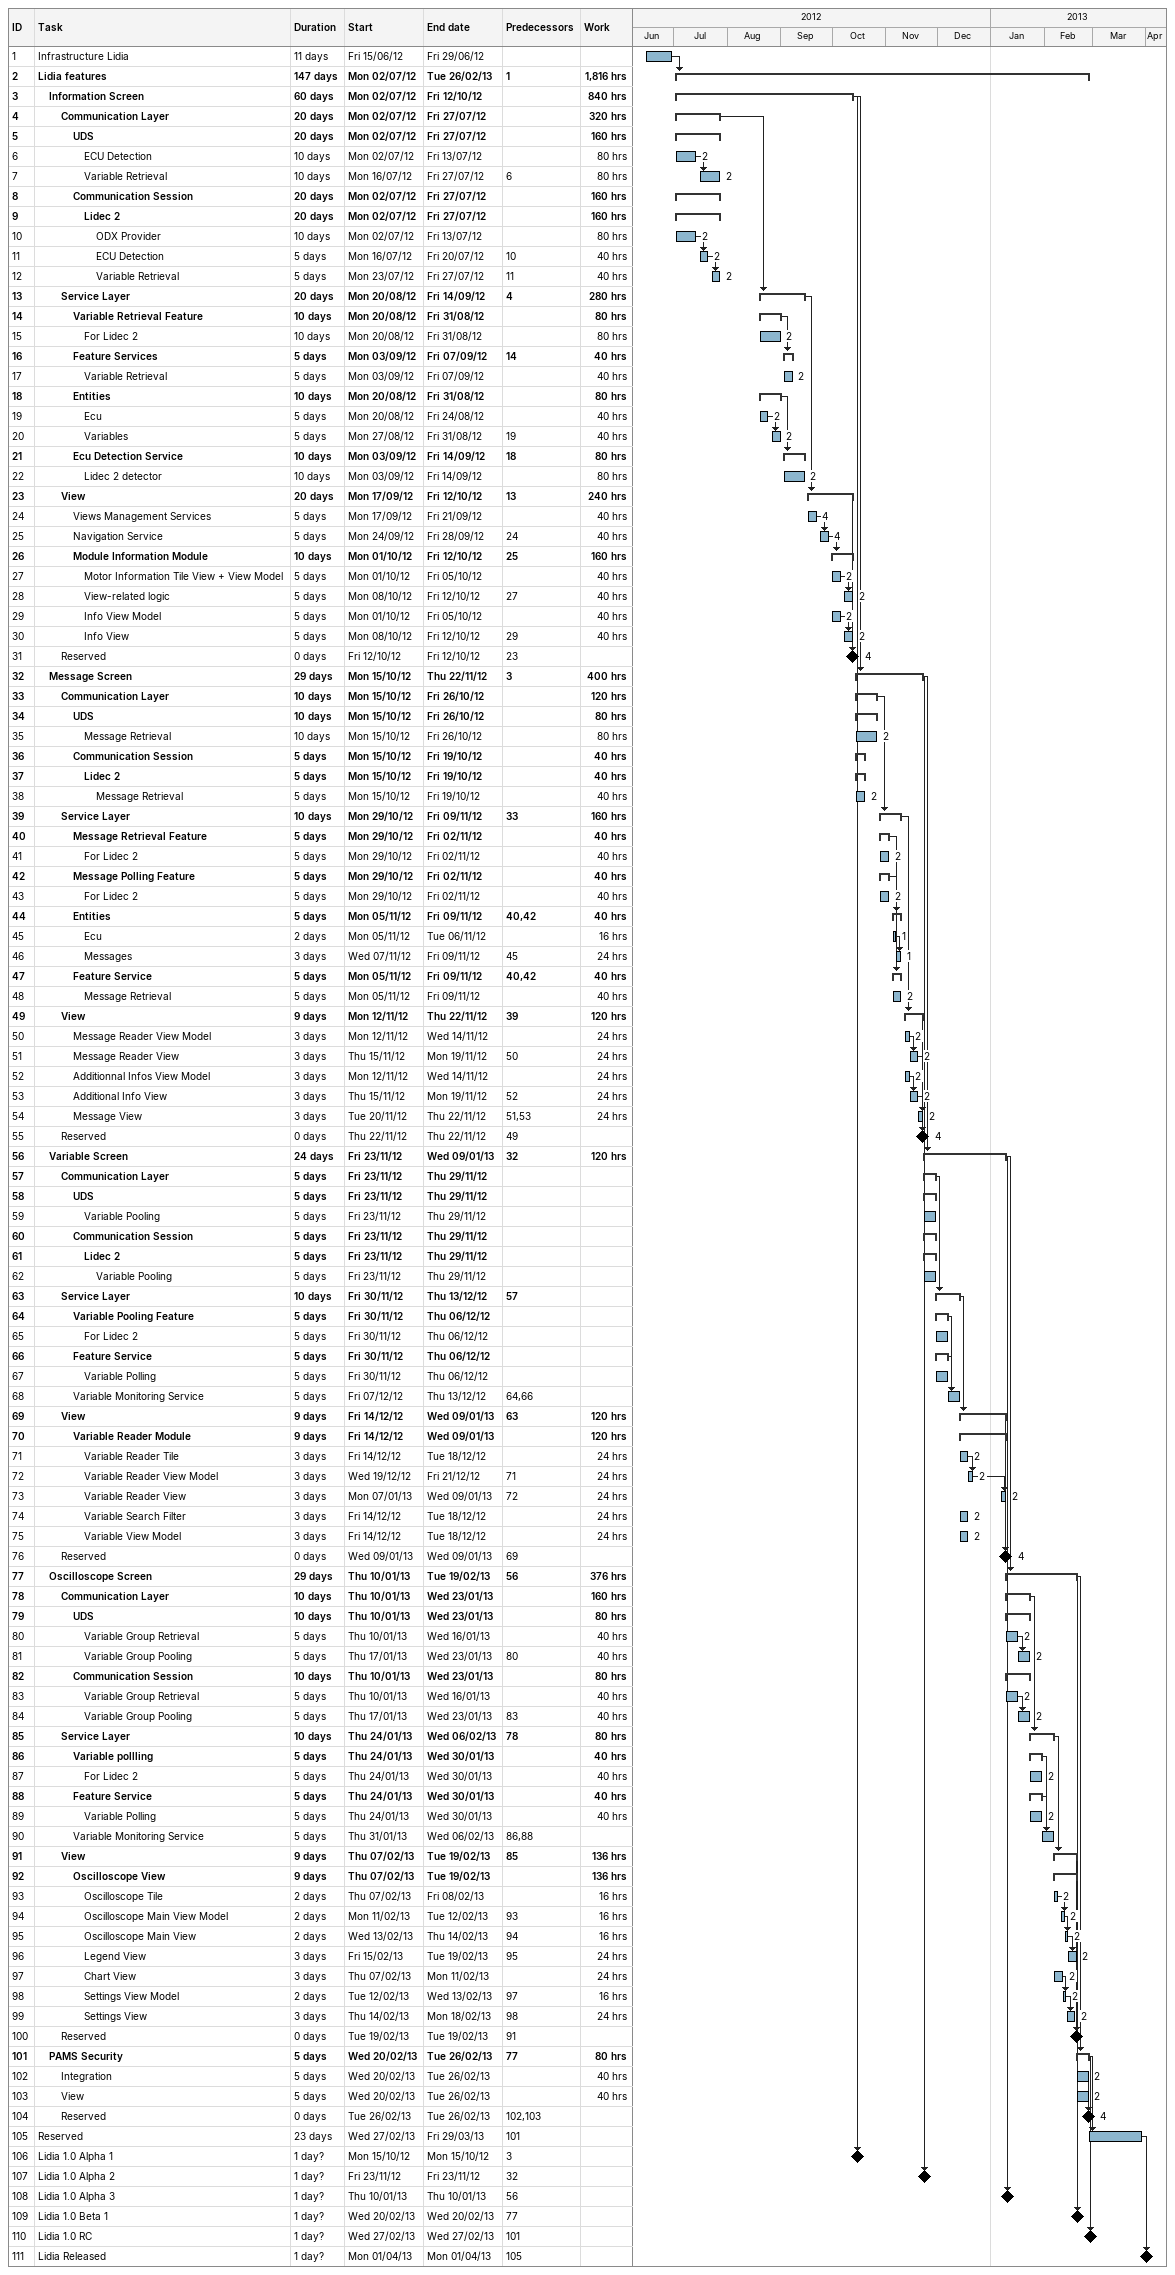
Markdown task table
| ID | Level | Task | Duration | Start | Finish | Predecessors | Resources | Work (h) |
|---|---|---|---|---|---|---|---|---|
| 1 | 1 | Infrastructure Lidia | 11d | 2012-06-15 | 2012-06-29 |  |  |  |
| 2 | 1 | **Lidia features** | 147d | 2012-07-02 | 2013-02-26 | 1 |  | 1816 |
| 3 | 2 | **Information Screen** | 60d | 2012-07-02 | 2012-10-12 |  |  | 840 |
| 4 | 3 | **Communication Layer** | 20d | 2012-07-02 | 2012-07-27 |  |  | 320 |
| 5 | 4 | **UDS** | 20d | 2012-07-02 | 2012-07-27 |  |  | 160 |
| 6 | 5 | ECU Detection | 10d | 2012-07-02 | 2012-07-13 |  | 2 | 80 |
| 7 | 5 | Variable Retrieval | 10d | 2012-07-16 | 2012-07-27 | 6 | 2 | 80 |
| 8 | 4 | **Communication Session** | 20d | 2012-07-02 | 2012-07-27 |  |  | 160 |
| 9 | 5 | **Lidec 2** | 20d | 2012-07-02 | 2012-07-27 |  |  | 160 |
| 10 | 6 | ODX Provider | 10d | 2012-07-02 | 2012-07-13 |  | 2 | 80 |
| 11 | 6 | ECU Detection | 5d | 2012-07-16 | 2012-07-20 | 10 | 2 | 40 |
| 12 | 6 | Variable Retrieval | 5d | 2012-07-23 | 2012-07-27 | 11 | 2 | 40 |
| 13 | 3 | **Service Layer** | 20d | 2012-08-20 | 2012-09-14 | 4 |  | 280 |
| 14 | 4 | **Variable Retrieval Feature** | 10d | 2012-08-20 | 2012-08-31 |  |  | 80 |
| 15 | 5 | For Lidec 2 | 10d | 2012-08-20 | 2012-08-31 |  | 2 | 80 |
| 16 | 4 | **Feature Services** | 5d | 2012-09-03 | 2012-09-07 | 14 |  | 40 |
| 17 | 5 | Variable Retrieval | 5d | 2012-09-03 | 2012-09-07 |  | 2 | 40 |
| 18 | 4 | **Entities** | 10d | 2012-08-20 | 2012-08-31 |  |  | 80 |
| 19 | 5 | Ecu | 5d | 2012-08-20 | 2012-08-24 |  | 2 | 40 |
| 20 | 5 | Variables | 5d | 2012-08-27 | 2012-08-31 | 19 | 2 | 40 |
| 21 | 4 | **Ecu Detection Service** | 10d | 2012-09-03 | 2012-09-14 | 18 |  | 80 |
| 22 | 5 | Lidec 2 detector | 10d | 2012-09-03 | 2012-09-14 |  | 2 | 80 |
| 23 | 3 | **View** | 20d | 2012-09-17 | 2012-10-12 | 13 |  | 240 |
| 24 | 4 | Views Management Services | 5d | 2012-09-17 | 2012-09-21 |  | 4 | 40 |
| 25 | 4 | Navigation Service | 5d | 2012-09-24 | 2012-09-28 | 24 | 4 | 40 |
| 26 | 4 | **Module Information Module** | 10d | 2012-10-01 | 2012-10-12 | 25 |  | 160 |
| 27 | 5 | Motor Information Tile View + View Model | 5d | 2012-10-01 | 2012-10-05 |  | 2 | 40 |
| 28 | 5 | View-related logic | 5d | 2012-10-08 | 2012-10-12 | 27 | 2 | 40 |
| 29 | 5 | Info View Model | 5d | 2012-10-01 | 2012-10-05 |  | 2 | 40 |
| 30 | 5 | Info View | 5d | 2012-10-08 | 2012-10-12 | 29 | 2 | 40 |
| 31 | 3 | Reserved | 0d | 2012-10-12 | 2012-10-12 | 23 | 4 |  |
| 32 | 2 | **Message Screen** | 29d | 2012-10-15 | 2012-11-22 | 3 |  | 400 |
| 33 | 3 | **Communication Layer** | 10d | 2012-10-15 | 2012-10-26 |  |  | 120 |
| 34 | 4 | **UDS** | 10d | 2012-10-15 | 2012-10-26 |  |  | 80 |
| 35 | 5 | Message Retrieval | 10d | 2012-10-15 | 2012-10-26 |  | 2 | 80 |
| 36 | 4 | **Communication Session** | 5d | 2012-10-15 | 2012-10-19 |  |  | 40 |
| 37 | 5 | **Lidec 2** | 5d | 2012-10-15 | 2012-10-19 |  |  | 40 |
| 38 | 6 | Message Retrieval | 5d | 2012-10-15 | 2012-10-19 |  | 2 | 40 |
| 39 | 3 | **Service Layer** | 10d | 2012-10-29 | 2012-11-09 | 33 |  | 160 |
| 40 | 4 | **Message Retrieval Feature** | 5d | 2012-10-29 | 2012-11-02 |  |  | 40 |
| 41 | 5 | For Lidec 2 | 5d | 2012-10-29 | 2012-11-02 |  | 2 | 40 |
| 42 | 4 | **Message Polling Feature** | 5d | 2012-10-29 | 2012-11-02 |  |  | 40 |
| 43 | 5 | For Lidec 2 | 5d | 2012-10-29 | 2012-11-02 |  | 2 | 40 |
| 44 | 4 | **Entities** | 5d | 2012-11-05 | 2012-11-09 | 40, 42 |  | 40 |
| 45 | 5 | Ecu | 2d | 2012-11-05 | 2012-11-06 |  | 1 | 16 |
| 46 | 5 | Messages | 3d | 2012-11-07 | 2012-11-09 | 45 | 1 | 24 |
| 47 | 4 | **Feature Service** | 5d | 2012-11-05 | 2012-11-09 | 40, 42 |  | 40 |
| 48 | 5 | Message Retrieval | 5d | 2012-11-05 | 2012-11-09 |  | 2 | 40 |
| 49 | 3 | **View** | 9d | 2012-11-12 | 2012-11-22 | 39 |  | 120 |
| 50 | 4 | Message Reader View Model | 3d | 2012-11-12 | 2012-11-14 |  | 2 | 24 |
| 51 | 4 | Message Reader View | 3d | 2012-11-15 | 2012-11-19 | 50 | 2 | 24 |
| 52 | 4 | Additionnal Infos View Model | 3d | 2012-11-12 | 2012-11-14 |  | 2 | 24 |
| 53 | 4 | Additional Info View | 3d | 2012-11-15 | 2012-11-19 | 52 | 2 | 24 |
| 54 | 4 | Message View | 3d | 2012-11-20 | 2012-11-22 | 51, 53 | 2 | 24 |
| 55 | 3 | Reserved | 0d | 2012-11-22 | 2012-11-22 | 49 | 4 |  |
| 56 | 2 | **Variable Screen** | 24d | 2012-11-23 | 2013-01-09 | 32 |  | 120 |
| 57 | 3 | **Communication Layer** | 5d | 2012-11-23 | 2012-11-29 |  |  |  |
| 58 | 4 | **UDS** | 5d | 2012-11-23 | 2012-11-29 |  |  |  |
| 59 | 5 | Variable Pooling | 5d | 2012-11-23 | 2012-11-29 |  |  |  |
| 60 | 4 | **Communication Session** | 5d | 2012-11-23 | 2012-11-29 |  |  |  |
| 61 | 5 | **Lidec 2** | 5d | 2012-11-23 | 2012-11-29 |  |  |  |
| 62 | 6 | Variable Pooling | 5d | 2012-11-23 | 2012-11-29 |  |  |  |
| 63 | 3 | **Service Layer** | 10d | 2012-11-30 | 2012-12-13 | 57 |  |  |
| 64 | 4 | **Variable Pooling Feature** | 5d | 2012-11-30 | 2012-12-06 |  |  |  |
| 65 | 5 | For Lidec 2 | 5d | 2012-11-30 | 2012-12-06 |  |  |  |
| 66 | 4 | **Feature Service** | 5d | 2012-11-30 | 2012-12-06 |  |  |  |
| 67 | 5 | Variable Polling | 5d | 2012-11-30 | 2012-12-06 |  |  |  |
| 68 | 4 | Variable Monitoring Service | 5d | 2012-12-07 | 2012-12-13 | 64, 66 |  |  |
| 69 | 3 | **View** | 9d | 2012-12-14 | 2013-01-09 | 63 |  | 120 |
| 70 | 4 | **Variable Reader Module** | 9d | 2012-12-14 | 2013-01-09 |  |  | 120 |
| 71 | 5 | Variable Reader Tile | 3d | 2012-12-14 | 2012-12-18 |  | 2 | 24 |
| 72 | 5 | Variable Reader View Model | 3d | 2012-12-19 | 2012-12-21 | 71 | 2 | 24 |
| 73 | 5 | Variable Reader View | 3d | 2013-01-07 | 2013-01-09 | 72 | 2 | 24 |
| 74 | 5 | Variable Search Filter | 3d | 2012-12-14 | 2012-12-18 |  | 2 | 24 |
| 75 | 5 | Variable View Model | 3d | 2012-12-14 | 2012-12-18 |  | 2 | 24 |
| 76 | 3 | Reserved | 0d | 2013-01-09 | 2013-01-09 | 69 | 4 |  |
| 77 | 2 | **Oscilloscope Screen** | 29d | 2013-01-10 | 2013-02-19 | 56 |  | 376 |
| 78 | 3 | **Communication Layer** | 10d | 2013-01-10 | 2013-01-23 |  |  | 160 |
| 79 | 4 | **UDS** | 10d | 2013-01-10 | 2013-01-23 |  |  | 80 |
| 80 | 5 | Variable Group Retrieval | 5d | 2013-01-10 | 2013-01-16 |  | 2 | 40 |
| 81 | 5 | Variable Group Pooling | 5d | 2013-01-17 | 2013-01-23 | 80 | 2 | 40 |
| 82 | 4 | **Communication Session** | 10d | 2013-01-10 | 2013-01-23 |  |  | 80 |
| 83 | 5 | Variable Group Retrieval | 5d | 2013-01-10 | 2013-01-16 |  | 2 | 40 |
| 84 | 5 | Variable Group Pooling | 5d | 2013-01-17 | 2013-01-23 | 83 | 2 | 40 |
| 85 | 3 | **Service Layer** | 10d | 2013-01-24 | 2013-02-06 | 78 |  | 80 |
| 86 | 4 | **Variable pollling** | 5d | 2013-01-24 | 2013-01-30 |  |  | 40 |
| 87 | 5 | For Lidec 2 | 5d | 2013-01-24 | 2013-01-30 |  | 2 | 40 |
| 88 | 4 | **Feature Service** | 5d | 2013-01-24 | 2013-01-30 |  |  | 40 |
| 89 | 5 | Variable Polling | 5d | 2013-01-24 | 2013-01-30 |  | 2 | 40 |
| 90 | 4 | Variable Monitoring Service | 5d | 2013-01-31 | 2013-02-06 | 86, 88 |  |  |
| 91 | 3 | **View** | 9d | 2013-02-07 | 2013-02-19 | 85 |  | 136 |
| 92 | 4 | **Oscilloscope View** | 9d | 2013-02-07 | 2013-02-19 |  |  | 136 |
| 93 | 5 | Oscilloscope Tile | 2d | 2013-02-07 | 2013-02-08 |  | 2 | 16 |
| 94 | 5 | Oscilloscope Main View Model | 2d | 2013-02-11 | 2013-02-12 | 93 | 2 | 16 |
| 95 | 5 | Oscilloscope Main View | 2d | 2013-02-13 | 2013-02-14 | 94 | 2 | 16 |
| 96 | 5 | Legend View | 3d | 2013-02-15 | 2013-02-19 | 95 | 2 | 24 |
| 97 | 5 | Chart View | 3d | 2013-02-07 | 2013-02-11 |  | 2 | 24 |
| 98 | 5 | Settings View Model | 2d | 2013-02-12 | 2013-02-13 | 97 | 2 | 16 |
| 99 | 5 | Settings View | 3d | 2013-02-14 | 2013-02-18 | 98 | 2 | 24 |
| 100 | 3 | Reserved | 0d | 2013-02-19 | 2013-02-19 | 91 |  |  |
| 101 | 2 | **PAMS Security** | 5d | 2013-02-20 | 2013-02-26 | 77 |  | 80 |
| 102 | 3 | Integration | 5d | 2013-02-20 | 2013-02-26 |  | 2 | 40 |
| 103 | 3 | View | 5d | 2013-02-20 | 2013-02-26 |  | 2 | 40 |
| 104 | 3 | Reserved | 0d | 2013-02-26 | 2013-02-26 | 102, 103 | 4 |  |
| 105 | 1 | Reserved | 23d | 2013-02-27 | 2013-03-29 | 101 |  |  |
| 106 | 1 | Lidia 1.0 Alpha 1 | 1d? | 2012-10-15 | 2012-10-15 | 3 |  |  |
| 107 | 1 | Lidia 1.0 Alpha 2 | 1d? | 2012-11-23 | 2012-11-23 | 32 |  |  |
| 108 | 1 | Lidia 1.0 Alpha 3 | 1d? | 2013-01-10 | 2013-01-10 | 56 |  |  |
| 109 | 1 | Lidia 1.0 Beta 1 | 1d? | 2013-02-20 | 2013-02-20 | 77 |  |  |
| 110 | 1 | Lidia 1.0 RC | 1d? | 2013-02-27 | 2013-02-27 | 101 |  |  |
| 111 | 1 | Lidia Released | 1d? | 2013-04-01 | 2013-04-01 | 105 |  |  |
